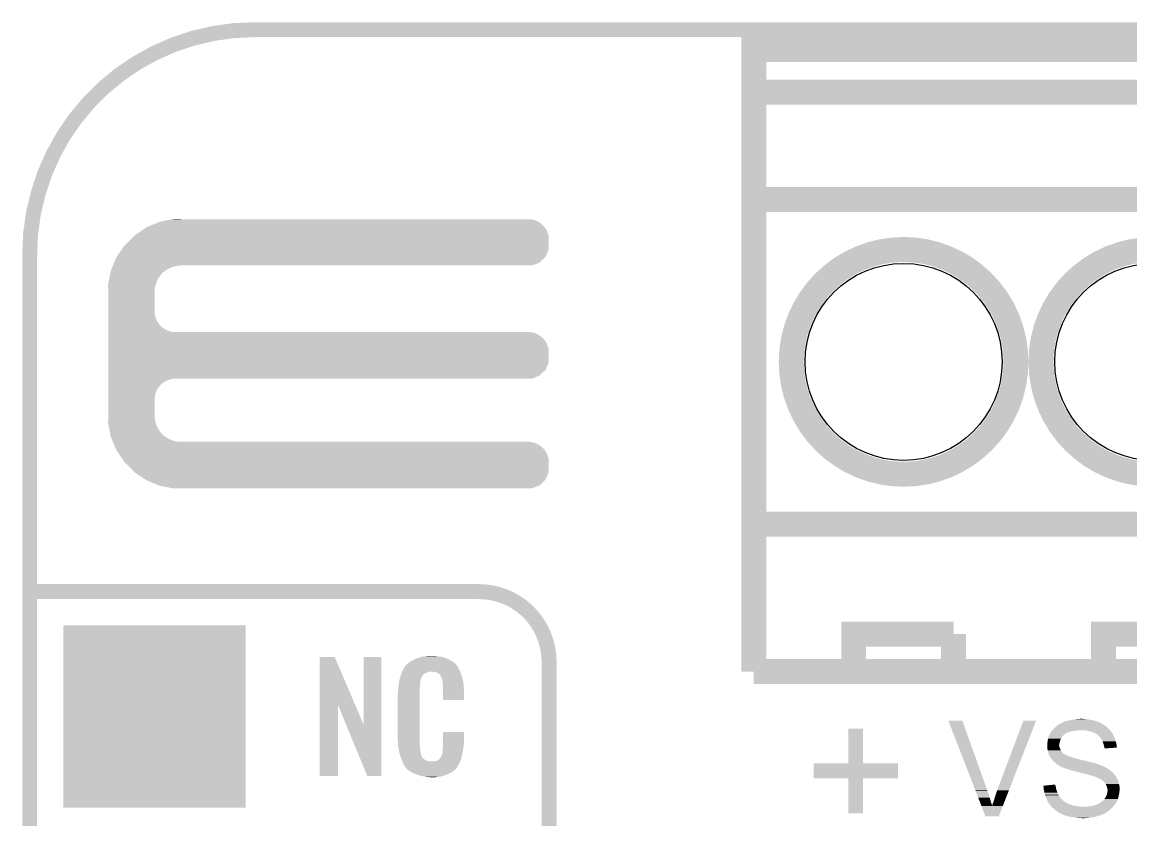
# Model space of a CAD drawing. Extents: x -1.3 to 24.2, y -3.9 to 24.8.
# Drawn here: x -1.35 to 9.93, y 16.73 to 24.84 of the extents above; entities that cross this region are included whole.
import ezdxf

# ---------------------------------------------------------------- set-up
doc = ezdxf.new("R2010")
doc.units = 0
doc.layers.get('0').update_dxf_attribs({"linetype": 'CONTINUOUS'})
for name, color, linetype in [('ISO_9141_CLICK_V101_GKO', 5, 'CONTINUOUS'), ('ISO_9141_CLICK_V101_GTO', 14, 'CONTINUOUS'), ('ISO_9141_CLICK_V101_GTS', 12, 'CONTINUOUS')]:
    doc.layers.add(name, color=color, linetype=linetype)

# ---------------------------------------------------------------- blocks, each defined once
blk = doc.blocks.new('SQUARE_23')
blk.add_solid([(0.9271, 0.9271), (0.9271, -0.9271), (-0.9271, 0.9271), (-0.9271, -0.9271)])
blk = doc.blocks.new('ROUND_25')
blk.add_circle((0, 0), 1.002)

msp = doc.modelspace()

# ---------------------------------------------------------------- linework, layer by layer
at = {"layer": 'ISO_9141_CLICK_V101_GKO', "const_width": 0.1524}
msp.add_lwpolyline([(1.016, 24.765, 0.4142136), (-1.27, 22.479)], format="xyb", dxfattribs=at)
for points in [[(1.016, 24.765), (21.844, 24.765)], [(-1.27, -3.81), (-1.27, 22.479)]]:
    msp.add_lwpolyline(points, dxfattribs=at)
at = {"layer": 'ISO_9141_CLICK_V101_GTO'}
for points, const_width in [([(6.096, 18.2372), (6.096, 24.5618), (11.684, 24.5618)], 0.254), ([(6.096, 24.13), (11.684, 24.13)], 0.254), ([(6.096, 23.0378), (11.684, 23.0378)], 0.254), ([(6.096, 19.7358), (11.684, 19.7358)], 0.254), ([(-1.27, 19.05), (3.302, 19.05)], 0.1524), ([(7.112, 18.2372), (7.112, 18.6182), (8.128, 18.6182)], 0.254), ([(8.128, 18.2372), (8.128, 18.6182)], 0.254), ([(9.652, 18.2372), (9.652, 18.6182), (10.668, 18.6182)], 0.254), ([(4.0132, -0.5588), (4.0132, 18.3388)], 0.1524), ([(6.096, 18.2372), (11.684, 18.2372)], 0.254)]:
    msp.add_lwpolyline(points, dxfattribs=dict(at, const_width=const_width))
at = {"layer": 'ISO_9141_CLICK_V101_GTO', "const_width": 0.254}
for points in [[(6.477, 21.3868, 1), (8.763, 21.3868, 1)], [(9.017, 21.3868, 1), (11.303, 21.3868, 1)]]:
    msp.add_lwpolyline(points, format="xyb", close=True, dxfattribs=at)
at = {"layer": 'ISO_9141_CLICK_V101_GTO', "const_width": 0.1524}
msp.add_lwpolyline([(4.0132, 18.3388, 0.4142136), (3.302, 19.05)], format="xyb", dxfattribs=at)
at = {"layer": 'ISO_9141_CLICK_V101_GTO'}
for points in [[(-0.069042, 22.76094), (0.004382, 22.791418), (3.96494, 22.76094), (3.934462, 22.791418)], [(0.004382, 22.791418), (0.053342, 22.81174), (3.934462, 22.791418), (3.905108, 22.81174)], [(0.053342, 22.81174), (0.066262, 22.814278), (3.905108, 22.81174), (3.901442, 22.814278)], [(0.066262, 22.814278), (0.143848, 22.829518), (3.901442, 22.814278), (3.863342, 22.829518)], [(0.143848, 22.829518), (0.18265, 22.83714), (3.863342, 22.829518), (3.822702, 22.83714)], [(0.18265, 22.83714), (0.19547, 22.839658), (0.269262, 22.83714), (0.26924, 22.839658)], [(0.19547, 22.839658), (0.195582, 22.83968), (0.26924, 22.839658), (0.195582, 22.83968)], [(-0.224974, 22.649178), (-0.203198, 22.67204), (4.01066, 22.649178), (4.006374, 22.67204)], [(-0.203198, 22.67204), (-0.17734, 22.689818), (4.006374, 22.67204), (4.00304, 22.689818)], [(-0.17734, 22.689818), (-0.12192, 22.72792), (4.00304, 22.689818), (3.9878, 22.72792)], [(-0.12192, 22.72792), (-0.08128, 22.75586), (3.9878, 22.72792), (3.968458, 22.75586)], [(-0.08128, 22.75586), (-0.069042, 22.76094), (3.968458, 22.75586), (3.96494, 22.76094)], [(-0.329824, 22.534876), (-0.307338, 22.5679), (4.010658, 22.534876), (4.010658, 22.5679)], [(-0.307338, 22.5679), (-0.254, 22.6187), (4.010658, 22.5679), (4.010658, 22.6187)], [(-0.254, 22.6187), (-0.224974, 22.649178), (4.010658, 22.6187), (4.01066, 22.649178)], [(-0.409706, 22.39772), (-0.388618, 22.448522), (3.919216, 22.39772), (3.970018, 22.448522)], [(-0.388618, 22.448522), (-0.381702, 22.45868), (3.970018, 22.448522), (3.980176, 22.45868)], [(-0.381702, 22.45868), (-0.329824, 22.534876), (3.980176, 22.45868), (4.010658, 22.534876)], [(-0.444498, 22.313902), (-0.436066, 22.334218), (0.110838, 22.313902), (0.14224, 22.334218)], [(-0.436066, 22.334218), (-0.427632, 22.354538), (0.14224, 22.334218), (0.190498, 22.354538)], [(-0.427632, 22.354538), (-0.423414, 22.3647), (0.190498, 22.354538), (0.24384, 22.3647)], [(-0.423414, 22.3647), (-0.422358, 22.36724), (0.24384, 22.3647), (0.26924, 22.36724)], [(-0.422358, 22.36724), (-0.409706, 22.39772), (3.843016, 22.36724), (3.919216, 22.39772)], [(-0.471444, 22.176738), (-0.461964, 22.225), (0.0127, 22.176738), (0.03302, 22.225)], [(-0.461964, 22.225), (-0.453482, 22.268178), (0.03302, 22.225), (0.06096, 22.268178)], [(-0.453482, 22.268178), (-0.44949, 22.2885), (0.06096, 22.268178), (0.078738, 22.2885)], [(-0.44949, 22.2885), (-0.445996, 22.30628), (0.078738, 22.2885), (0.099058, 22.30628)], [(-0.445996, 22.30628), (-0.444498, 22.313902), (0.099058, 22.30628), (0.110838, 22.313902)], [(-0.47244, 22.171662), (-0.471444, 22.176738), (0.011684, 22.171662), (0.0127, 22.176738)], [(-0.470862, 22.125938), (-0.47244, 22.171662), (0.00254, 22.125938), (0.011684, 22.171662)], [(-0.4699, 22.098), (-0.470862, 22.125938), (0.00254, 22.098), (0.00254, 22.125938)], [(-0.4699, 21.879558), (-0.4699, 22.098), (0.00254, 21.879558), (0.00254, 22.098)], [(-0.4699, 21.838918), (-0.4699, 21.879558), (0.010162, 21.838918), (0.00254, 21.879558)], [(-0.4699, 21.800818), (-0.4699, 21.838918), (0.025402, 21.800818), (0.010162, 21.838918)], [(-0.4699, 21.76526), (-0.4699, 21.800818), (0.0508, 21.76526), (0.025402, 21.800818)], [(-0.4699, 21.750018), (-0.4699, 21.76526), (0.063502, 21.750018), (0.0508, 21.76526)], [(-0.4699, 21.73732), (-0.4699, 21.750018), (0.078742, 21.73732), (0.063502, 21.750018)], [(-0.4699, 21.71446), (-0.4699, 21.73732), (0.114302, 21.71446), (0.078742, 21.73732)], [(-0.4699, 21.69668), (-0.4699, 21.71446), (0.152402, 21.69668), (0.114302, 21.71446)], [(-0.4699, 21.68906), (-0.4699, 21.69668), (0.190502, 21.68906), (0.152402, 21.69668)], [(-0.4699, 21.681438), (-0.4699, 21.68906), (3.863342, 21.681438), (3.822702, 21.68906)], [(-0.4699, 21.663658), (-0.4699, 21.681438), (3.901442, 21.663658), (3.863342, 21.681438)], [(-0.4699, 21.6408), (-0.4699, 21.663658), (3.93446, 21.6408), (3.901442, 21.663658)], [(-0.4699, 21.628102), (-0.4699, 21.6408), (3.949698, 21.628102), (3.93446, 21.6408)], [(-0.4699, 21.612858), (-0.4699, 21.628102), (3.96494, 21.612858), (3.949698, 21.628102)], [(-0.4699, 21.5773), (-0.4699, 21.612858), (3.9878, 21.5773), (3.96494, 21.612858)], [(-0.4699, 21.539198), (-0.4699, 21.5773), (4.00304, 21.539198), (3.9878, 21.5773)], [(-0.4699, 21.498558), (-0.4699, 21.539198), (4.01066, 21.498558), (4.00304, 21.539198)], [(-0.4699, 21.384256), (-0.4699, 21.498558), (4.010658, 21.384256), (4.01066, 21.498558)], [(-0.4699, 21.30806), (-0.4699, 21.384256), (3.980178, 21.30806), (4.010658, 21.384256)], [(-0.4699, 21.249638), (-0.4699, 21.30806), (3.919216, 21.249638), (3.980178, 21.30806)], [(-0.4699, 21.21662), (-0.4699, 21.249638), (3.843016, 21.21662), (3.919216, 21.249638)], [(-0.4699, 21.206458), (-0.4699, 21.21662), (0.152398, 21.206458), (0.190496, 21.21662)], [(-0.4699, 21.191218), (-0.4699, 21.206458), (0.1143, 21.191218), (0.152398, 21.206458)], [(-0.4699, 21.16836), (-0.4699, 21.191218), (0.07874, 21.16836), (0.1143, 21.191218)], [(-0.4699, 21.155658), (-0.4699, 21.16836), (0.063498, 21.155658), (0.07874, 21.16836)], [(-0.4699, 21.14042), (-0.4699, 21.155658), (0.0508, 21.14042), (0.063498, 21.155658)], [(-0.4699, 21.10486), (-0.4699, 21.14042), (0.0254, 21.10486), (0.0508, 21.14042)], [(-0.4699, 21.066758), (-0.4699, 21.10486), (0.01016, 21.066758), (0.0254, 21.10486)], [(-0.4699, 21.026118), (-0.4699, 21.066758), (0.00254, 21.026118), (0.01016, 21.066758)], [(-0.4699, 20.8407), (-0.4699, 21.026118), (0.00254, 20.8407), (0.00254, 21.026118)], [(-0.47244, 20.767042), (-0.470776, 20.815298), (0.011734, 20.767042), (0.00254, 20.815298)], [(-0.47144, 20.761958), (-0.47244, 20.767042), (0.012702, 20.761958), (0.011734, 20.767042)], [(-0.461962, 20.7137), (-0.47144, 20.761958), (0.033022, 20.7137), (0.012702, 20.761958)], [(-0.470776, 20.815298), (-0.4699, 20.8407), (0.00254, 20.815298), (0.00254, 20.8407)], [(-0.453478, 20.670518), (-0.461962, 20.7137), (0.06096, 20.670518), (0.033022, 20.7137)], [(-0.449488, 20.650198), (-0.453478, 20.670518), (0.07874, 20.650198), (0.06096, 20.670518)], [(-0.445996, 20.63242), (-0.449488, 20.650198), (0.099062, 20.63242), (0.07874, 20.650198)], [(-0.4445, 20.624802), (-0.445996, 20.63242), (0.110836, 20.624802), (0.099062, 20.63242)], [(-0.436064, 20.60448), (-0.4445, 20.624802), (0.14224, 20.60448), (0.110836, 20.624802)], [(-0.427628, 20.58416), (-0.436064, 20.60448), (0.190502, 20.58416), (0.14224, 20.60448)], [(-0.423412, 20.574), (-0.427628, 20.58416), (0.243842, 20.574), (0.190502, 20.58416)], [(-0.419194, 20.563838), (-0.423412, 20.574), (3.863342, 20.563838), (3.822702, 20.574)], [(-0.412868, 20.548598), (-0.419194, 20.563838), (3.901442, 20.548598), (3.863342, 20.563838)], [(-0.403378, 20.525738), (-0.412868, 20.548598), (3.934462, 20.525738), (3.901442, 20.548598)], [(-0.397054, 20.5105), (-0.403378, 20.525738), (3.9497, 20.5105), (3.934462, 20.525738)], [(-0.39178, 20.497796), (-0.397054, 20.5105), (3.96494, 20.497796), (3.9497, 20.5105)], [(-0.38862, 20.49018), (-0.39178, 20.497796), (3.969838, 20.49018), (3.96494, 20.497796)], [(-0.369992, 20.46224), (-0.38862, 20.49018), (3.9878, 20.46224), (3.969838, 20.49018)], [(-0.344592, 20.424138), (-0.369992, 20.46224), (4.00304, 20.424138), (3.9878, 20.46224)], [(-0.317498, 20.383498), (-0.344592, 20.424138), (4.01066, 20.383498), (4.00304, 20.424138)], [(-0.30734, 20.36826), (-0.317498, 20.383498), (4.010658, 20.36826), (4.01066, 20.383498)], [(-0.254, 20.31746), (-0.30734, 20.36826), (4.010658, 20.31746), (4.010658, 20.36826)], [(-0.208034, 20.269196), (-0.254, 20.31746), (4.010658, 20.269196), (4.010658, 20.31746)], [(-0.203202, 20.264122), (-0.208034, 20.269196), (4.008628, 20.264122), (4.010658, 20.269196)], [(-0.096518, 20.193), (-0.203202, 20.264122), (3.980176, 20.193), (4.008628, 20.264122)], [(-0.081282, 20.182842), (-0.096518, 20.193), (3.970018, 20.182842), (3.980176, 20.193)], [(0.041106, 20.13204), (-0.081282, 20.182842), (3.919216, 20.13204), (3.970018, 20.182842)], [(0.053338, 20.126962), (0.041106, 20.13204), (3.90652, 20.126962), (3.919216, 20.13204)], [(0.18265, 20.10156), (0.053338, 20.126962), (3.843016, 20.10156), (3.90652, 20.126962)], [(0.195578, 20.09902), (0.18265, 20.10156), (0.195578, 20.09902), (0.26924, 20.10156)], [(1.678952, 17.896728), (1.67896, 18.384506), (2.041942, 17.896728), (1.833884, 18.384506)], [(1.67896, 18.384506), (1.678962, 18.38452), (1.833884, 18.384506), (1.678962, 18.38452)], [(2.12852, 17.693748), (2.12854, 18.384498), (2.308846, 17.693748), (2.30886, 18.384498)], [(2.12854, 18.384498), (2.128542, 18.38452), (2.30886, 18.384498), (2.128542, 18.38452)], [(2.69748, 18.38198), (2.714414, 18.38706), (2.938782, 18.38198), (2.91846, 18.38706)], [(2.714414, 18.38706), (2.722882, 18.3896), (2.91846, 18.38706), (2.89814, 18.3896)], [(2.722882, 18.3896), (2.75336, 18.39214), (2.89814, 18.3896), (2.87782, 18.39214)], [(2.75336, 18.39214), (2.7686, 18.39468), (2.87782, 18.39214), (2.862582, 18.39468)], [(2.7686, 18.39468), (2.783842, 18.39722), (2.847342, 18.39468), (2.834642, 18.39722)], [(2.53462, 18.26768), (2.549408, 18.290536), (3.09372, 18.26768), (3.083562, 18.290536)], [(2.549408, 18.290536), (2.5527, 18.295624), (3.083562, 18.290536), (3.078478, 18.295624)], [(2.5527, 18.295624), (2.552722, 18.29816), (3.078478, 18.295624), (3.075942, 18.29816)], [(2.552722, 18.29816), (2.555246, 18.298168), (3.075942, 18.29816), (3.075934, 18.298168)], [(2.555246, 18.298168), (2.55727, 18.3007), (3.075934, 18.298168), (3.073402, 18.3007)], [(2.55727, 18.3007), (2.56133, 18.305776), (3.073402, 18.3007), (3.070862, 18.305776)], [(2.56133, 18.305776), (2.5654, 18.310862), (3.070862, 18.305776), (3.066504, 18.310862)], [(2.5654, 18.310862), (2.579912, 18.32356), (3.066504, 18.310862), (3.055622, 18.32356)], [(2.579912, 18.32356), (2.585722, 18.328642), (3.055622, 18.32356), (3.048508, 18.328642)], [(2.585722, 18.328642), (2.598784, 18.336262), (3.048508, 18.328642), (3.03784, 18.336262)], [(2.598784, 18.336262), (2.6162, 18.34642), (3.03784, 18.336262), (3.02091, 18.34642)], [(2.6162, 18.34642), (2.639784, 18.35912), (3.02091, 18.34642), (2.99974, 18.35912)], [(2.639784, 18.35912), (2.64922, 18.3642), (2.99974, 18.35912), (2.98813, 18.3642)], [(2.64922, 18.3642), (2.674618, 18.37436), (2.98813, 18.3642), (2.964908, 18.37436)], [(2.674618, 18.37436), (2.682238, 18.3769), (2.964908, 18.37436), (2.959102, 18.3769)], [(2.682238, 18.3769), (2.69748, 18.38198), (2.959102, 18.3769), (2.938782, 18.38198)], [(2.49174, 18.153382), (2.497072, 18.171158), (2.70787, 18.153382), (2.712718, 18.171158)], [(2.497072, 18.171158), (2.503928, 18.194018), (2.712718, 18.171158), (2.725418, 18.194018)], [(2.503928, 18.194018), (2.506978, 18.20418), (2.725418, 18.194018), (2.73558, 18.20418)], [(2.506978, 18.20418), (2.512592, 18.219416), (2.73558, 18.20418), (2.75082, 18.219416)], [(2.512592, 18.219416), (2.518208, 18.234658), (2.75082, 18.219416), (2.788916, 18.234658)], [(2.518208, 18.23466), (2.52008, 18.239738), (3.110774, 18.23466), (3.10896, 18.239738)], [(2.518208, 18.234658), (2.518208, 18.23466), (2.788916, 18.234658), (2.837178, 18.23466)], [(2.52008, 18.239738), (2.524762, 18.252442), (3.10896, 18.239738), (3.102032, 18.252442)], [(2.524762, 18.252442), (2.53462, 18.26768), (3.102032, 18.252442), (3.09372, 18.26768)], [(2.85496, 18.23212), (2.837178, 18.23466), (3.111682, 18.23212), (3.110774, 18.23466)], [(2.867658, 18.22958), (2.85496, 18.23212), (3.112588, 18.22958), (3.111682, 18.23212)], [(2.893056, 18.216882), (2.867658, 18.22958), (3.117124, 18.216882), (3.112588, 18.22958)], [(2.898138, 18.211802), (2.893056, 18.216882), (3.118938, 18.211802), (3.117124, 18.216882)], [(2.903584, 18.20418), (2.898138, 18.211802), (3.121658, 18.20418), (3.118938, 18.211802)], [(2.910838, 18.194022), (2.903584, 18.20418), (3.124648, 18.194022), (3.121658, 18.20418)], [(2.921, 18.17116), (2.910838, 18.194022), (3.131372, 18.17116), (3.124648, 18.194022)], [(2.925064, 18.161002), (2.921, 18.17116), (3.13436, 18.161002), (3.131372, 18.17116)], [(2.92608, 18.15846), (2.925064, 18.161002), (3.134846, 18.15846), (3.13436, 18.161002)], [(2.928618, 18.153384), (2.92608, 18.15846), (3.135812, 18.153384), (3.134846, 18.15846)], [(2.4765, 18.04162), (2.47904, 18.0594), (2.69748, 18.04162), (2.69748, 18.0594)], [(2.47904, 18.0594), (2.479322, 18.061938), (2.69748, 18.0594), (2.69748, 18.061938)], [(2.479322, 18.061938), (2.48158, 18.08226), (2.69748, 18.061938), (2.70002, 18.08226)], [(2.48158, 18.08226), (2.483836, 18.102578), (2.70002, 18.08226), (2.70002, 18.102578)], [(2.483836, 18.102578), (2.48412, 18.10512), (2.70002, 18.102578), (2.700528, 18.10512)], [(2.48412, 18.10512), (2.485722, 18.115278), (2.700528, 18.10512), (2.70256, 18.115278)], [(2.485722, 18.115278), (2.487728, 18.127978), (2.70256, 18.115278), (2.70256, 18.127978)], [(2.487728, 18.127978), (2.489332, 18.138138), (2.70256, 18.127978), (2.7051, 18.138138)], [(2.489332, 18.138138), (2.490134, 18.143218), (2.7051, 18.138138), (2.7051, 18.143218)], [(2.490134, 18.143218), (2.49174, 18.153382), (2.7051, 18.143218), (2.70787, 18.153382)], [(2.92862, 18.150842), (2.928618, 18.153384), (3.136296, 18.150842), (3.135812, 18.153384)], [(2.93116, 18.138142), (2.92862, 18.150842), (3.138714, 18.138142), (3.136296, 18.150842)], [(2.93116, 18.120358), (2.93116, 18.138142), (3.142102, 18.120358), (3.138714, 18.138142)], [(2.932138, 18.107658), (2.93116, 18.120358), (3.14452, 18.107658), (3.142102, 18.120358)], [(2.9337, 18.08734), (2.932138, 18.107658), (3.145404, 18.08734), (3.14452, 18.107658)], [(2.9337, 18.04924), (2.9337, 18.08734), (3.14706, 18.04924), (3.145404, 18.08734)], [(2.9337, 17.947662), (2.9337, 18.04924), (3.147038, 17.947662), (3.14706, 18.04924)], [(2.47396, 18.011142), (2.4765, 18.023842), (2.69748, 18.011142), (2.69748, 18.023842)], [(2.47396, 17.56156), (2.47396, 18.011142), (2.69748, 17.56156), (2.69748, 18.011142)], [(2.4765, 18.023842), (2.4765, 18.04162), (2.69748, 18.023842), (2.69748, 18.04162)], [(3.147038, 17.94764), (2.9337, 17.947662), (3.147038, 17.94764), (3.147038, 17.947662)], [(1.67894, 17.175502), (1.678952, 17.896728), (1.866878, 17.175502), (1.8669, 17.896728)], [(1.950536, 17.693748), (1.8669, 17.896728), (2.12852, 17.693748), (2.041942, 17.896728)], [(8.074696, 17.739344), (8.07469, 17.739358), (8.216904, 17.739344), (8.07469, 17.739358)], [(8.349646, 17.030696), (8.074696, 17.739344), (8.4709, 17.030696), (8.216904, 17.739344)], [(8.5725, 17.0307), (8.839204, 17.73933), (8.691906, 17.0307), (8.968728, 17.73933)], [(8.839204, 17.73933), (8.839216, 17.73936), (8.968728, 17.73933), (8.839216, 17.73936)], [(9.189722, 17.693642), (9.210884, 17.706338), (9.659618, 17.693642), (9.64184, 17.706338)], [(9.210884, 17.706338), (9.215122, 17.70888), (9.64184, 17.706338), (9.636758, 17.70888)], [(9.215122, 17.70888), (9.23747, 17.719038), (9.636758, 17.70888), (9.616444, 17.719038)], [(9.23747, 17.719038), (9.24305, 17.721574), (9.616444, 17.719038), (9.613906, 17.721574)], [(9.24305, 17.721574), (9.243064, 17.72158), (9.613906, 17.721574), (9.611364, 17.72158)], [(9.243064, 17.72158), (9.245606, 17.721586), (9.611364, 17.72158), (9.611346, 17.721586)], [(9.245606, 17.721586), (9.250684, 17.72666), (9.611346, 17.721586), (9.596122, 17.72666)], [(9.250684, 17.72666), (9.2583, 17.7292), (9.596122, 17.72666), (9.588502, 17.7292)], [(9.2583, 17.7292), (9.263378, 17.73174), (9.588502, 17.7292), (9.58088, 17.73174)], [(9.263378, 17.73174), (9.263382, 17.731742), (9.58088, 17.73174), (9.580874, 17.731742)], [(9.263382, 17.731742), (9.27354, 17.73428), (9.580874, 17.731742), (9.572626, 17.73428)], [(9.27354, 17.73428), (9.2964, 17.73936), (9.572626, 17.73428), (9.556118, 17.73936)], [(9.2964, 17.73936), (9.3091, 17.7419), (9.556118, 17.73936), (9.547862, 17.7419)], [(9.3091, 17.7419), (9.3218, 17.74444), (9.547862, 17.7419), (9.532622, 17.74444)], [(9.3218, 17.74444), (9.35228, 17.74952), (9.532622, 17.74444), (9.502142, 17.74952)], [(9.35228, 17.74952), (9.368788, 17.75206), (9.502142, 17.74952), (9.4869, 17.75206)], [(9.368788, 17.75206), (9.385298, 17.7546), (9.4869, 17.75206), (9.45896, 17.7546)], [(9.385298, 17.7546), (9.420858, 17.75714), (9.451342, 17.7546), (9.441182, 17.75714)], [(2.164076, 17.175494), (1.950536, 17.693748), (2.308838, 17.175494), (2.308846, 17.693748)], [(2.933704, 17.498058), (2.93372, 17.622498), (3.14706, 17.498058), (3.14706, 17.622498)], [(2.93372, 17.622498), (2.933722, 17.62252), (3.14706, 17.622498), (2.933722, 17.62252)], [(7.05866, 17.302502), (7.05868, 17.655518), (7.208542, 17.302502), (7.20852, 17.655518)], [(7.05868, 17.655518), (7.058682, 17.65554), (7.20852, 17.655518), (7.058682, 17.65554)], [(9.096866, 17.579338), (9.10477, 17.597118), (9.23798, 17.579338), (9.25576, 17.597118)], [(9.10477, 17.597118), (9.1059, 17.59966), (9.25576, 17.597118), (9.259148, 17.59966)], [(9.1059, 17.59966), (9.108946, 17.60474), (9.259148, 17.59966), (9.26592, 17.60474)], [(9.108946, 17.60474), (9.113518, 17.61236), (9.26592, 17.60474), (9.278618, 17.61236)], [(9.113518, 17.61236), (9.119612, 17.62252), (9.278618, 17.61236), (9.304018, 17.62252)], [(9.119612, 17.62252), (9.12114, 17.625064), (9.304018, 17.62252), (9.313346, 17.625064)], [(9.12114, 17.625064), (9.121146, 17.627606), (9.313346, 17.625064), (9.322666, 17.627606)], [(9.121146, 17.627606), (9.12368, 17.63014), (9.322666, 17.627606), (9.331958, 17.63014)], [(9.12368, 17.63014), (9.12876, 17.63522), (9.331958, 17.63014), (9.36244, 17.63522)], [(9.12876, 17.63522), (9.1313, 17.63776), (9.36244, 17.63522), (9.387838, 17.63776)], [(9.1313, 17.63776), (9.13384, 17.6403), (9.387838, 17.63776), (9.397998, 17.6403)], [(9.13384, 17.6403), (9.133842, 17.640302), (9.72058, 17.6403), (9.720578, 17.640302)], [(9.133842, 17.640302), (9.13892, 17.64538), (9.720578, 17.640302), (9.716066, 17.64538)], [(9.13892, 17.64538), (9.15162, 17.660622), (9.716066, 17.64538), (9.702516, 17.660622)], [(9.15162, 17.660622), (9.15458, 17.66316), (9.702516, 17.660622), (9.70026, 17.66316)], [(9.15458, 17.66316), (9.1694, 17.67586), (9.70026, 17.66316), (9.685748, 17.67586)], [(9.1694, 17.67586), (9.175204, 17.68094), (9.685748, 17.67586), (9.679942, 17.68094)], [(9.175204, 17.68094), (9.189718, 17.69364), (9.679942, 17.68094), (9.65962, 17.69364)], [(9.189718, 17.69364), (9.189722, 17.693642), (9.65962, 17.69364), (9.659618, 17.693642)], [(9.502142, 17.63268), (9.466578, 17.6403), (9.726506, 17.63268), (9.72058, 17.6403)], [(9.53008, 17.625058), (9.502142, 17.63268), (9.732434, 17.625058), (9.726506, 17.63268)], [(9.552938, 17.61744), (9.53008, 17.625058), (9.738358, 17.61744), (9.732434, 17.625058)], [(9.552946, 17.617436), (9.552938, 17.61744), (9.73836, 17.617436), (9.738358, 17.61744)], [(9.557384, 17.6149), (9.552946, 17.617436), (9.738382, 17.6149), (9.73836, 17.617436)], [(9.55741, 17.614886), (9.557384, 17.6149), (9.740906, 17.614886), (9.738382, 17.6149)], [(9.570722, 17.60728), (9.55741, 17.614886), (9.744712, 17.60728), (9.740906, 17.614886)], [(9.575798, 17.604742), (9.570722, 17.60728), (9.74598, 17.604742), (9.744712, 17.60728)], [(9.585958, 17.59966), (9.575798, 17.604742), (9.74903, 17.59966), (9.74598, 17.604742)], [(9.59358, 17.59458), (9.585958, 17.59966), (9.752076, 17.59458), (9.74903, 17.59966)], [(9.596122, 17.592038), (9.59358, 17.59458), (9.7536, 17.592038), (9.752076, 17.59458)], [(2.476312, 17.49806), (2.47396, 17.56156), (2.69748, 17.49806), (2.69748, 17.56156)], [(2.4765, 17.492982), (2.476312, 17.49806), (2.698206, 17.492982), (2.69748, 17.49806)], [(2.47871, 17.480278), (2.4765, 17.492982), (2.70002, 17.480278), (2.698206, 17.492982)], [(2.9337, 17.48282), (2.933704, 17.498058), (3.14452, 17.48282), (3.14706, 17.498058)], [(2.9337, 17.470122), (2.9337, 17.48282), (3.142706, 17.470122), (3.14452, 17.48282)], [(9.0805, 17.498062), (9.08304, 17.5133), (9.203548, 17.498062), (9.206934, 17.5133)], [(9.0805, 17.492978), (9.0805, 17.498062), (9.20242, 17.492978), (9.203548, 17.498062)], [(9.0805, 17.485358), (9.0805, 17.492978), (9.20242, 17.485358), (9.20242, 17.492978)], [(9.0805, 17.465042), (9.0805, 17.485358), (9.2075, 17.465042), (9.20242, 17.485358)], [(9.08304, 17.5133), (9.083402, 17.51584), (9.206934, 17.5133), (9.2075, 17.51584)], [(9.083402, 17.51584), (9.08558, 17.53108), (9.2075, 17.51584), (9.21131, 17.53108)], [(9.08558, 17.53108), (9.086214, 17.536158), (9.21131, 17.53108), (9.21258, 17.536158)], [(9.086214, 17.536158), (9.08812, 17.551402), (9.21258, 17.536158), (9.219112, 17.551402)], [(9.08812, 17.551402), (9.08888, 17.55394), (9.219112, 17.551402), (9.2202, 17.55394)], [(9.08888, 17.55394), (9.093452, 17.56918), (9.2202, 17.55394), (9.23036, 17.56918)], [(9.093452, 17.56918), (9.09574, 17.576802), (9.23036, 17.56918), (9.236076, 17.576802)], [(9.09574, 17.576802), (9.096866, 17.579338), (9.236076, 17.576802), (9.23798, 17.579338)], [(9.613898, 17.57426), (9.596122, 17.592038), (9.76122, 17.57426), (9.7536, 17.592038)], [(9.63168, 17.5514), (9.613898, 17.57426), (9.771382, 17.5514), (9.76122, 17.57426)], [(9.63168, 17.551398), (9.63168, 17.5514), (9.771384, 17.551398), (9.771382, 17.5514)], [(9.64438, 17.528542), (9.63168, 17.551398), (9.777616, 17.528542), (9.771384, 17.551398)], [(9.652, 17.505678), (9.64438, 17.528542), (9.78385, 17.505678), (9.777616, 17.528542)], [(9.654542, 17.495518), (9.652, 17.505678), (9.78662, 17.495518), (9.78385, 17.505678)], [(9.657082, 17.48536), (9.654542, 17.495518), (9.78746, 17.48536), (9.78662, 17.495518)], [(9.662158, 17.470122), (9.657082, 17.48536), (9.78872, 17.470122), (9.78746, 17.48536)], [(2.482686, 17.457418), (2.47871, 17.480278), (2.70002, 17.457418), (2.70002, 17.480278)], [(2.48666, 17.43456), (2.482686, 17.457418), (2.704834, 17.43456), (2.70002, 17.457418)], [(2.491742, 17.40916), (2.48666, 17.43456), (2.71018, 17.40916), (2.704834, 17.43456)], [(2.496314, 17.386298), (2.491742, 17.40916), (2.712722, 17.386298), (2.71018, 17.40916)], [(2.49682, 17.383762), (2.496314, 17.386298), (2.713992, 17.383762), (2.712722, 17.386298)], [(2.504142, 17.36598), (2.49682, 17.383762), (2.722882, 17.36598), (2.713992, 17.383762)], [(2.908302, 17.360902), (2.921, 17.38376), (3.121658, 17.360902), (3.12674, 17.38376)], [(2.921, 17.38376), (2.921002, 17.383762), (3.12674, 17.38376), (3.12674, 17.383762)], [(2.921002, 17.383762), (2.92862, 17.409162), (3.12674, 17.383762), (3.132716, 17.409162)], [(2.92862, 17.409162), (2.928622, 17.411704), (3.132716, 17.409162), (3.133314, 17.411704)], [(2.928622, 17.411704), (2.93116, 17.416784), (3.133314, 17.411704), (3.134508, 17.416784)], [(2.93116, 17.4498), (2.933064, 17.46504), (3.139946, 17.4498), (3.14198, 17.46504)], [(2.93116, 17.426942), (2.93116, 17.4498), (3.1369, 17.426942), (3.139946, 17.4498)], [(2.93116, 17.416784), (2.93116, 17.426942), (3.134508, 17.416784), (3.1369, 17.426942)], [(2.933064, 17.46504), (2.9337, 17.470122), (3.14198, 17.46504), (3.142706, 17.470122)], [(9.0805, 17.462502), (9.0805, 17.465042), (9.208348, 17.462502), (9.2075, 17.465042)], [(9.083324, 17.449798), (9.0805, 17.462502), (9.21258, 17.449798), (9.208348, 17.462502)], [(9.08558, 17.43964), (9.083324, 17.449798), (9.218676, 17.43964), (9.21258, 17.449798)], [(9.086216, 17.4371), (9.08558, 17.43964), (9.2202, 17.4371), (9.218676, 17.43964)], [(9.090026, 17.42186), (9.086216, 17.4371), (9.227822, 17.42186), (9.2202, 17.4371)], [(9.093202, 17.409154), (9.090026, 17.42186), (9.24052, 17.409154), (9.227822, 17.42186)], [(9.093838, 17.406616), (9.093202, 17.409154), (9.240528, 17.406616), (9.24052, 17.409154)], [(9.095106, 17.40154), (9.093838, 17.406616), (9.248142, 17.40154), (9.240528, 17.406616)], [(9.09574, 17.399002), (9.095106, 17.40154), (9.253218, 17.399002), (9.248142, 17.40154)], [(9.095742, 17.399), (9.09574, 17.399002), (9.253222, 17.399), (9.253218, 17.399002)], [(9.096758, 17.396458), (9.095742, 17.399), (9.260844, 17.396458), (9.253222, 17.399)], [(9.098788, 17.39138), (9.096758, 17.396458), (9.268462, 17.39138), (9.260844, 17.396458)], [(9.10082, 17.3863), (9.098788, 17.39138), (9.27862, 17.3863), (9.268462, 17.39138)], [(9.10082, 17.386298), (9.10082, 17.3863), (9.278626, 17.386298), (9.27862, 17.3863)], [(9.106916, 17.376138), (9.10082, 17.386298), (9.30402, 17.376138), (9.278626, 17.386298)], [(9.10844, 17.373598), (9.106916, 17.376138), (9.312916, 17.373598), (9.30402, 17.376138)], [(9.10971, 17.37106), (9.10844, 17.373598), (9.321802, 17.37106), (9.312916, 17.373598)], [(9.11352, 17.363442), (9.10971, 17.37106), (9.339572, 17.363442), (9.321802, 17.37106)], [(9.66216, 17.465038), (9.662158, 17.470122), (9.789138, 17.465038), (9.78872, 17.470122)], [(9.66216, 17.462506), (9.66216, 17.465038), (9.758046, 17.462506), (9.789138, 17.465038)], [(9.664694, 17.459966), (9.66216, 17.462506), (9.726856, 17.459966), (9.758046, 17.462506)], [(9.6647, 17.454904), (9.664694, 17.459966), (9.6647, 17.454904), (9.726856, 17.459966)], [(2.50519, 17.363436), (2.504142, 17.36598), (2.725422, 17.363436), (2.722882, 17.36598)], [(2.50728, 17.35836), (2.50519, 17.363436), (2.727964, 17.35836), (2.725422, 17.363436)], [(2.509372, 17.353278), (2.50728, 17.35836), (2.735582, 17.353278), (2.727964, 17.35836)], [(2.51251, 17.34566), (2.509372, 17.353278), (2.7432, 17.34566), (2.735582, 17.353278)], [(2.5146, 17.34058), (2.51251, 17.34566), (2.750822, 17.34058), (2.7432, 17.34566)], [(2.516554, 17.3355), (2.5146, 17.34058), (2.758442, 17.3355), (2.750822, 17.34058)], [(2.519486, 17.32788), (2.516554, 17.3355), (2.773684, 17.32788), (2.758442, 17.3355)], [(2.52144, 17.3228), (2.519486, 17.32788), (2.819402, 17.3228), (2.773684, 17.32788)], [(2.5273, 17.30756), (2.52144, 17.3228), (3.102236, 17.30756), (3.109406, 17.3228)], [(2.534358, 17.29486), (2.5273, 17.30756), (3.09626, 17.29486), (3.102236, 17.30756)], [(2.540002, 17.284698), (2.534358, 17.29486), (3.090162, 17.284698), (3.09626, 17.29486)], [(2.55016, 17.26946), (2.540002, 17.284698), (3.08102, 17.26946), (3.090162, 17.284698)], [(2.552694, 17.266926), (2.55016, 17.26946), (3.079498, 17.266926), (3.08102, 17.26946)], [(2.5527, 17.264386), (2.552694, 17.266926), (3.077974, 17.264386), (3.079498, 17.266926)], [(2.559234, 17.25676), (2.5527, 17.264386), (3.0734, 17.25676), (3.077974, 17.264386)], [(2.563588, 17.251678), (2.559234, 17.25676), (3.070856, 17.251678), (3.0734, 17.25676)], [(2.819402, 17.3228), (2.829562, 17.322802), (3.109406, 17.3228), (3.109408, 17.322802)], [(2.829562, 17.322802), (2.837184, 17.32534), (3.109408, 17.322802), (3.110602, 17.32534)], [(2.847342, 17.32534), (2.872742, 17.33042), (3.110602, 17.32534), (3.112992, 17.33042)], [(2.872742, 17.33042), (2.885436, 17.338038), (3.112992, 17.33042), (3.116578, 17.338038)], [(2.885436, 17.338038), (2.88544, 17.33804), (3.116578, 17.338038), (3.116578, 17.33804)], [(2.88544, 17.33804), (2.895604, 17.34566), (3.116578, 17.33804), (3.118272, 17.34566)], [(2.895604, 17.34566), (2.89814, 17.345682), (3.118272, 17.34566), (3.118276, 17.345682)], [(2.89814, 17.345682), (2.898146, 17.350746), (3.118276, 17.345682), (3.119402, 17.350746)], [(2.898146, 17.350746), (2.908302, 17.360902), (3.119402, 17.350746), (3.121658, 17.360902)], [(6.7056, 17.152642), (6.70562, 17.302458), (7.561558, 17.152642), (7.56158, 17.302458)], [(6.70562, 17.302458), (6.705622, 17.30248), (7.56158, 17.302458), (7.208542, 17.30248)], [(6.705622, 17.30248), (7.05866, 17.302502), (7.208542, 17.30248), (7.208542, 17.302502)], [(9.113524, 17.363438), (9.11352, 17.363442), (9.33958, 17.363438), (9.339572, 17.363442)], [(9.11715, 17.35836), (9.113524, 17.363438), (9.35736, 17.35836), (9.33958, 17.363438)], [(9.122592, 17.35074), (9.11715, 17.35836), (9.380222, 17.35074), (9.35736, 17.35836)], [(9.12622, 17.34566), (9.122592, 17.35074), (9.40562, 17.34566), (9.380222, 17.35074)], [(9.12622, 17.345658), (9.12622, 17.34566), (9.405628, 17.345658), (9.40562, 17.34566)], [(9.132886, 17.33804), (9.12622, 17.345658), (9.433562, 17.33804), (9.405628, 17.345658)], [(9.132888, 17.338038), (9.132886, 17.33804), (9.436104, 17.338038), (9.433562, 17.33804)], [(9.13511, 17.3355), (9.132888, 17.338038), (9.441184, 17.3355), (9.436104, 17.338038)], [(9.13511, 17.335498), (9.13511, 17.3355), (9.451342, 17.335498), (9.441184, 17.3355)], [(9.137332, 17.33296), (9.13511, 17.335498), (9.458962, 17.33296), (9.451342, 17.335498)], [(9.139554, 17.33042), (9.137332, 17.33296), (9.47166, 17.33042), (9.458962, 17.33296)], [(9.143998, 17.32534), (9.139554, 17.33042), (9.48944, 17.32534), (9.47166, 17.33042)], [(9.149926, 17.32026), (9.143998, 17.32534), (9.50468, 17.32026), (9.48944, 17.32534)], [(9.15289, 17.31772), (9.149926, 17.32026), (9.51992, 17.31772), (9.50468, 17.32026)], [(9.16178, 17.3101), (9.15289, 17.31772), (9.548496, 17.3101), (9.51992, 17.31772)], [(9.164828, 17.30756), (9.16178, 17.3101), (9.55802, 17.30756), (9.548496, 17.3101)], [(9.17702, 17.2974), (9.164828, 17.30756), (9.59358, 17.2974), (9.55802, 17.30756)], [(9.18464, 17.29232), (9.17702, 17.2974), (9.60882, 17.29232), (9.59358, 17.2974)], [(9.19226, 17.287238), (9.18464, 17.29232), (9.618986, 17.287238), (9.60882, 17.29232)], [(9.196492, 17.2847), (9.19226, 17.287238), (9.624062, 17.2847), (9.618986, 17.287238)], [(9.200732, 17.282158), (9.196492, 17.2847), (9.639304, 17.282158), (9.624062, 17.2847)], [(9.204962, 17.27962), (9.200732, 17.282158), (9.64269, 17.27962), (9.639304, 17.282158)], [(9.21258, 17.27454), (9.204962, 17.27962), (9.649464, 17.27454), (9.64269, 17.27962)], [(9.212584, 17.274538), (9.21258, 17.27454), (9.654544, 17.274538), (9.649464, 17.27454)], [(9.21512, 17.272004), (9.212584, 17.274538), (9.659612, 17.272004), (9.654544, 17.274538)], [(9.221484, 17.269458), (9.21512, 17.272004), (9.664702, 17.269458), (9.659612, 17.272004)], [(9.24052, 17.26184), (9.221484, 17.269458), (9.676132, 17.26184), (9.664702, 17.269458)], [(9.2475, 17.259302), (9.24052, 17.26184), (9.679938, 17.259302), (9.676132, 17.26184)], [(9.26846, 17.251678), (9.2475, 17.259302), (9.69328, 17.251678), (9.679938, 17.259302)], [(1.866878, 17.17548), (1.67894, 17.175502), (1.866878, 17.17548), (1.866878, 17.175502)], [(2.308838, 17.17548), (2.164076, 17.175494), (2.308838, 17.17548), (2.308838, 17.175494)], [(2.567938, 17.2466), (2.563588, 17.251678), (3.064508, 17.2466), (3.070856, 17.251678)], [(2.573866, 17.24152), (2.567938, 17.2466), (3.05816, 17.24152), (3.064508, 17.2466)], [(2.585718, 17.23136), (2.573866, 17.24152), (3.046308, 17.23136), (3.05816, 17.24152)], [(2.593848, 17.22628), (2.585718, 17.23136), (3.040382, 17.22628), (3.046308, 17.23136)], [(2.6223, 17.2085), (2.593848, 17.22628), (3.01498, 17.2085), (3.040382, 17.22628)], [(2.62636, 17.205962), (2.6223, 17.2085), (3.009058, 17.205962), (3.01498, 17.2085)], [(2.659016, 17.19326), (2.62636, 17.205962), (2.97942, 17.19326), (3.009058, 17.205962)], [(2.67208, 17.188178), (2.659016, 17.19326), (2.96635, 17.188178), (2.97942, 17.19326)], [(2.715258, 17.17548), (2.67208, 17.188178), (2.933698, 17.17548), (2.96635, 17.188178)], [(2.742354, 17.1704), (2.715258, 17.17548), (2.910838, 17.1704), (2.933698, 17.17548)], [(2.7559, 17.16786), (2.742354, 17.1704), (2.8829, 17.16786), (2.910838, 17.1704)], [(2.77368, 17.16532), (2.7559, 17.16786), (2.867658, 17.16532), (2.8829, 17.16786)], [(2.801618, 17.16278), (2.788918, 17.16532), (2.852418, 17.16278), (2.867658, 17.16532)], [(7.058638, 17.15262), (6.7056, 17.152642), (7.561558, 17.15262), (7.561558, 17.152642)], [(7.05864, 17.152598), (7.058638, 17.15262), (7.20852, 17.152598), (7.561558, 17.15262)], [(7.05866, 16.797042), (7.05864, 17.152598), (7.208498, 16.797042), (7.20852, 17.152598)], [(9.276712, 17.24914), (9.26846, 17.251678), (9.69772, 17.24914), (9.69328, 17.251678)], [(9.30148, 17.24152), (9.276712, 17.24914), (9.709152, 17.24152), (9.69772, 17.24914)], [(9.32434, 17.2339), (9.30148, 17.24152), (9.720582, 17.2339), (9.709152, 17.24152)], [(9.33196, 17.23136), (9.32434, 17.2339), (9.723486, 17.23136), (9.720582, 17.2339)], [(9.3599, 17.22374), (9.33196, 17.23136), (9.732194, 17.22374), (9.723486, 17.23136)], [(9.3726, 17.2212), (9.3599, 17.22374), (9.735098, 17.2212), (9.732194, 17.22374)], [(9.392906, 17.216122), (9.3726, 17.2212), (9.7409, 17.216122), (9.735098, 17.2212)], [(9.39292, 17.216118), (9.392906, 17.216122), (9.740904, 17.216118), (9.7409, 17.216122)], [(9.400536, 17.21358), (9.39292, 17.216118), (9.743442, 17.21358), (9.740904, 17.216118)], [(9.403074, 17.211046), (9.400536, 17.21358), (9.745976, 17.211046), (9.743442, 17.21358)], [(9.405618, 17.21104), (9.403074, 17.211046), (9.745982, 17.21104), (9.745976, 17.211046)], [(9.45134, 17.20088), (9.405618, 17.21104), (9.75614, 17.20088), (9.745982, 17.21104)], [(9.47166, 17.1958), (9.45134, 17.20088), (9.76122, 17.1958), (9.75614, 17.20088)], [(9.471668, 17.195798), (9.47166, 17.1958), (9.76122, 17.195798), (9.76122, 17.1958)], [(9.48944, 17.19072), (9.471668, 17.195798), (9.76503, 17.19072), (9.76122, 17.195798)], [(9.504678, 17.185642), (9.48944, 17.19072), (9.76884, 17.185642), (9.76503, 17.19072)], [(9.51992, 17.1831), (9.504678, 17.185642), (9.770746, 17.1831), (9.76884, 17.185642)], [(9.532618, 17.18056), (9.51992, 17.1831), (9.772652, 17.18056), (9.770746, 17.1831)], [(9.542778, 17.17548), (9.532618, 17.18056), (9.776462, 17.17548), (9.772652, 17.18056)], [(9.552938, 17.172942), (9.542778, 17.17548), (9.779, 17.172942), (9.776462, 17.17548)], [(9.552942, 17.17294), (9.552938, 17.172942), (9.779, 17.17294), (9.779, 17.172942)], [(9.558018, 17.170402), (9.552942, 17.17294), (9.780692, 17.170402), (9.779, 17.17294)], [(9.570718, 17.16786), (9.558018, 17.170402), (9.782388, 17.16786), (9.780692, 17.170402)], [(9.578338, 17.16532), (9.570718, 17.16786), (9.78408, 17.16532), (9.782388, 17.16786)], [(9.603744, 17.152618), (9.578338, 17.16532), (9.789162, 17.152618), (9.78408, 17.16532)], [(9.634216, 17.137382), (9.603744, 17.152618), (9.79932, 17.137382), (9.789162, 17.152618)], [(8.351618, 17.025614), (8.349646, 17.030696), (8.470906, 17.025614), (8.4709, 17.030696)], [(8.56234, 17.00022), (8.5725, 17.0307), (8.68, 17.00022), (8.691906, 17.0307)], [(9.04242, 17.07642), (9.16432, 17.089096), (9.164322, 17.07642), (9.16432, 17.089096)], [(9.042422, 17.076416), (9.04242, 17.07642), (9.164322, 17.076416), (9.164322, 17.07642)], [(9.043322, 17.063716), (9.042422, 17.076416), (9.1694, 17.063716), (9.164322, 17.076416)], [(9.044762, 17.043398), (9.043322, 17.063716), (9.17194, 17.043398), (9.1694, 17.063716)], [(9.04494, 17.04086), (9.044762, 17.043398), (9.172666, 17.04086), (9.17194, 17.043398)], [(9.048458, 17.02562), (9.04494, 17.04086), (9.17702, 17.02562), (9.172666, 17.04086)], [(9.634222, 17.137378), (9.634216, 17.137382), (9.799322, 17.137378), (9.79932, 17.137382)], [(9.64438, 17.127222), (9.634222, 17.137378), (9.801862, 17.127222), (9.799322, 17.137378)], [(9.654538, 17.1196), (9.64438, 17.127222), (9.803766, 17.1196), (9.801862, 17.127222)], [(9.657078, 17.117062), (9.654538, 17.1196), (9.8044, 17.117062), (9.803766, 17.1196)], [(9.664694, 17.109446), (9.657078, 17.117062), (9.806686, 17.109446), (9.8044, 17.117062)], [(9.6647, 17.106906), (9.664694, 17.109446), (9.807448, 17.106906), (9.806686, 17.109446)], [(9.67486, 17.0942), (9.6647, 17.106906), (9.81126, 17.0942), (9.807448, 17.106906)], [(9.676384, 17.091662), (9.67486, 17.0942), (9.81202, 17.091662), (9.81126, 17.0942)], [(9.68248, 17.081502), (9.676384, 17.091662), (9.814052, 17.081502), (9.81202, 17.091662)], [(9.68756, 17.066258), (9.68248, 17.081502), (9.8171, 17.066258), (9.814052, 17.081502)], [(9.6901, 17.0561), (9.68756, 17.066258), (9.8171, 17.0561), (9.8171, 17.066258)], [(9.69264, 17.043402), (9.6901, 17.0561), (9.8171, 17.043402), (9.8171, 17.0561)], [(9.695178, 17.035782), (9.69264, 17.043402), (9.8171, 17.035782), (9.8171, 17.043402)], [(9.69518, 17.028162), (9.695178, 17.035782), (9.8171, 17.028162), (9.8171, 17.035782)], [(8.352602, 17.023076), (8.351618, 17.025614), (8.47344, 17.023076), (8.470906, 17.025614)], [(8.37921, 16.9545), (8.352602, 17.023076), (8.496298, 16.9545), (8.47344, 17.023076)], [(8.39005, 16.92656), (8.37921, 16.9545), (8.50392, 16.92656), (8.496298, 16.9545)], [(8.411678, 16.87082), (8.39005, 16.92656), (8.5217, 16.87082), (8.50392, 16.92656)], [(8.52932, 16.90116), (8.53694, 16.921478), (8.641304, 16.90116), (8.64924, 16.921478)], [(8.53694, 16.921478), (8.552178, 16.97228), (8.64924, 16.921478), (8.669086, 16.97228)], [(8.552178, 16.97228), (8.56234, 17.00022), (8.669086, 16.97228), (8.68, 17.00022)], [(9.05256, 17.00784), (9.048458, 17.02562), (9.183688, 17.00784), (9.17702, 17.02562)], [(9.053196, 17.0053), (9.05256, 17.00784), (9.18464, 17.0053), (9.183688, 17.00784)], [(9.058276, 16.98498), (9.053196, 17.0053), (9.1948, 16.98498), (9.18464, 17.0053)], [(9.06018, 16.977362), (9.058276, 16.98498), (9.198066, 16.977362), (9.1948, 16.98498)], [(9.064246, 16.9672), (9.06018, 16.977362), (9.202422, 16.9672), (9.198066, 16.977362)], [(9.067294, 16.959576), (9.064246, 16.9672), (9.210042, 16.959576), (9.202422, 16.9672)], [(9.07034, 16.95196), (9.067294, 16.959576), (9.213854, 16.95196), (9.210042, 16.959576)], [(9.07147, 16.949418), (9.07034, 16.95196), (9.215124, 16.949418), (9.213854, 16.95196)], [(9.075984, 16.93926), (9.07147, 16.949418), (9.22782, 16.93926), (9.215124, 16.949418)], [(9.0805, 16.929098), (9.075984, 16.93926), (9.237982, 16.929098), (9.22782, 16.93926)], [(9.081348, 16.92656), (9.0805, 16.929098), (9.24052, 16.92656), (9.237982, 16.929098)], [(9.08558, 16.913864), (9.081348, 16.92656), (9.258296, 16.913864), (9.24052, 16.92656)], [(9.638026, 16.916398), (9.64184, 16.91894), (9.78916, 16.916398), (9.790176, 16.91894)], [(9.64184, 16.91894), (9.654542, 16.929102), (9.790176, 16.91894), (9.794242, 16.929102)], [(9.654542, 16.929102), (9.663006, 16.9418), (9.794242, 16.929102), (9.799322, 16.9418)], [(9.663006, 16.9418), (9.664702, 16.944342), (9.799322, 16.9418), (9.800084, 16.944342)], [(9.664702, 16.944342), (9.667242, 16.946884), (9.800084, 16.944342), (9.800846, 16.946884)], [(9.667242, 16.946884), (9.669782, 16.951962), (9.800846, 16.946884), (9.802368, 16.951962)], [(9.669782, 16.951962), (9.67486, 16.959582), (9.802368, 16.951962), (9.804654, 16.959582)], [(9.67486, 16.959582), (9.67867, 16.967202), (9.804654, 16.959582), (9.80694, 16.967202)], [(9.67867, 16.967202), (9.68502, 16.979902), (9.80694, 16.967202), (9.809762, 16.979902)], [(9.68502, 16.979902), (9.688406, 16.990062), (9.809762, 16.979902), (9.81202, 16.990062)], [(9.688406, 16.990062), (9.6901, 16.99514), (9.81202, 16.990062), (9.812654, 16.99514)], [(9.6901, 16.99514), (9.69264, 17.01038), (9.812654, 16.99514), (9.81456, 17.01038)], [(9.69264, 17.01038), (9.694816, 17.025618), (9.81456, 17.01038), (9.8171, 17.025618)], [(9.694816, 17.025618), (9.69518, 17.028162), (9.8171, 17.025618), (9.8171, 17.028162)], [(8.453116, 16.764014), (8.411678, 16.87082), (8.587728, 16.764014), (8.629452, 16.87082)], [(8.5217, 16.87082), (8.521702, 16.875764), (8.629452, 16.87082), (8.631382, 16.875764)], [(8.521702, 16.875764), (8.52424, 16.880844), (8.631382, 16.875764), (8.633368, 16.880844)], [(8.52424, 16.880844), (8.524242, 16.885922), (8.633368, 16.880844), (8.63535, 16.885922)], [(8.524242, 16.885922), (8.52932, 16.90116), (8.63535, 16.885922), (8.641304, 16.90116)], [(9.085584, 16.91386), (9.08558, 16.913864), (9.2583, 16.91386), (9.258296, 16.913864)], [(9.090658, 16.90878), (9.085584, 16.91386), (9.26643, 16.90878), (9.2583, 16.91386)], [(9.093198, 16.903704), (9.090658, 16.90878), (9.274552, 16.903704), (9.26643, 16.90878)], [(9.095738, 16.90116), (9.093198, 16.903704), (9.278622, 16.90116), (9.274552, 16.903704)], [(9.10313, 16.890998), (9.095738, 16.90116), (9.30148, 16.890998), (9.278622, 16.90116)], [(9.104976, 16.88846), (9.10313, 16.890998), (9.304026, 16.88846), (9.30148, 16.890998)], [(9.104982, 16.888454), (9.104976, 16.88846), (9.309106, 16.888454), (9.304026, 16.88846)], [(9.106826, 16.885918), (9.104982, 16.888454), (9.311644, 16.885918), (9.309106, 16.888454)], [(9.108674, 16.883378), (9.106826, 16.885918), (9.326882, 16.883378), (9.311644, 16.885918)], [(9.114214, 16.87576), (9.108674, 16.883378), (9.344662, 16.87576), (9.326882, 16.883378)], [(9.11606, 16.873222), (9.114214, 16.87576), (9.356084, 16.873222), (9.344662, 16.87576)], [(9.118602, 16.87068), (9.11606, 16.873222), (9.367522, 16.87068), (9.356084, 16.873222)], [(9.121142, 16.86814), (9.118602, 16.87068), (9.39292, 16.86814), (9.367522, 16.87068)], [(9.126222, 16.86306), (9.121142, 16.86814), (9.420862, 16.86306), (9.39292, 16.86814)], [(9.13638, 16.852902), (9.126222, 16.86306), (9.740902, 16.852902), (9.749366, 16.86306)], [(9.13892, 16.85036), (9.13638, 16.852902), (9.738358, 16.85036), (9.740902, 16.852902)], [(9.156066, 16.83512), (9.13892, 16.85036), (9.723118, 16.83512), (9.738358, 16.85036)], [(9.16178, 16.83004), (9.156066, 16.83512), (9.716586, 16.83004), (9.723118, 16.83512)], [(9.17811, 16.81734), (9.16178, 16.83004), (9.70026, 16.81734), (9.716586, 16.83004)], [(9.18464, 16.81226), (9.17811, 16.81734), (9.693002, 16.81226), (9.70026, 16.81734)], [(9.20496, 16.799562), (9.18464, 16.81226), (9.67486, 16.799562), (9.693002, 16.81226)], [(9.479282, 16.86306), (9.49452, 16.8656), (9.749366, 16.86306), (9.751482, 16.8656)], [(9.49452, 16.8656), (9.51484, 16.86814), (9.751482, 16.8656), (9.7536, 16.86814)], [(9.51484, 16.86814), (9.5377, 16.87068), (9.7536, 16.86814), (9.75563, 16.87068)], [(9.5377, 16.87068), (9.560562, 16.875762), (9.75563, 16.87068), (9.759696, 16.875762)], [(9.560562, 16.875762), (9.574092, 16.880838), (9.759696, 16.875762), (9.763758, 16.880838)], [(9.574092, 16.880838), (9.58088, 16.883384), (9.763758, 16.880838), (9.766304, 16.883384)], [(9.58088, 16.883384), (9.583424, 16.88592), (9.766304, 16.883384), (9.76884, 16.88592)], [(9.583424, 16.88592), (9.591022, 16.888454), (9.76884, 16.88592), (9.771374, 16.888454)], [(9.591022, 16.888454), (9.59104, 16.88846), (9.771374, 16.888454), (9.773898, 16.88846)], [(9.59104, 16.88846), (9.596112, 16.890996), (9.773898, 16.88846), (9.77392, 16.890996)], [(9.596112, 16.890996), (9.6012, 16.89354), (9.77392, 16.890996), (9.775446, 16.89354)], [(9.6012, 16.89354), (9.6139, 16.898622), (9.775446, 16.89354), (9.778494, 16.898622)], [(9.6139, 16.898622), (9.6266, 16.90878), (9.778494, 16.898622), (9.784588, 16.90878)], [(9.6266, 16.90878), (9.638026, 16.916398), (9.784588, 16.90878), (9.78916, 16.916398)], [(7.208498, 16.79702), (7.05866, 16.797042), (7.208498, 16.79702), (7.208498, 16.797042)], [(8.587724, 16.764), (8.453116, 16.764014), (8.587724, 16.764), (8.587728, 16.764014)], [(9.204966, 16.79956), (9.20496, 16.799562), (9.674858, 16.79956), (9.67486, 16.799562)], [(9.22274, 16.79194), (9.204966, 16.79956), (9.659616, 16.79194), (9.674858, 16.79956)], [(9.232896, 16.786862), (9.22274, 16.79194), (9.64946, 16.786862), (9.659616, 16.79194)], [(9.235438, 16.784324), (9.232896, 16.786862), (9.644384, 16.784324), (9.64946, 16.786862)], [(9.23545, 16.78432), (9.235438, 16.784324), (9.644376, 16.78432), (9.644384, 16.784324)], [(9.235456, 16.784318), (9.23545, 16.78432), (9.641836, 16.784318), (9.644376, 16.78432)], [(9.249676, 16.779238), (9.235456, 16.784318), (9.631678, 16.779238), (9.641836, 16.784318)], [(9.25678, 16.7767), (9.249676, 16.779238), (9.621518, 16.7767), (9.631678, 16.779238)], [(9.271, 16.77162), (9.25678, 16.7767), (9.61136, 16.77162), (9.621518, 16.7767)], [(9.271008, 16.771618), (9.271, 16.77162), (9.611358, 16.771618), (9.61136, 16.77162)], [(9.29005, 16.76654), (9.271008, 16.771618), (9.59104, 16.76654), (9.611358, 16.771618)], [(9.309098, 16.76146), (9.29005, 16.76654), (9.572412, 16.76146), (9.59104, 16.76654)], [(9.32688, 16.75892), (9.309098, 16.76146), (9.5631, 16.75892), (9.572412, 16.76146)], [(9.36244, 16.75384), (9.32688, 16.75892), (9.53008, 16.75384), (9.5631, 16.75892)], [(9.38022, 16.7513), (9.36244, 16.75384), (9.5123, 16.7513), (9.53008, 16.75384)], [(9.395458, 16.74876), (9.38022, 16.7513), (9.49452, 16.74876), (9.5123, 16.7513)], [(9.433558, 16.74622), (9.423398, 16.74876), (9.456422, 16.74622), (9.49452, 16.74876)]]:
    msp.add_solid(points, dxfattribs=at)

# ---------------------------------------------------------------- block references
at = {"layer": 'ISO_9141_CLICK_V101_GTS'}
for name, p in [('ROUND_25', (7.62, 21.3868)), ('ROUND_25', (10.16, 21.3868)), ('SQUARE_23', (0, 17.78))]:
    msp.add_blockref(name, p, dxfattribs=at)

doc.saveas('drawing.dxf')
